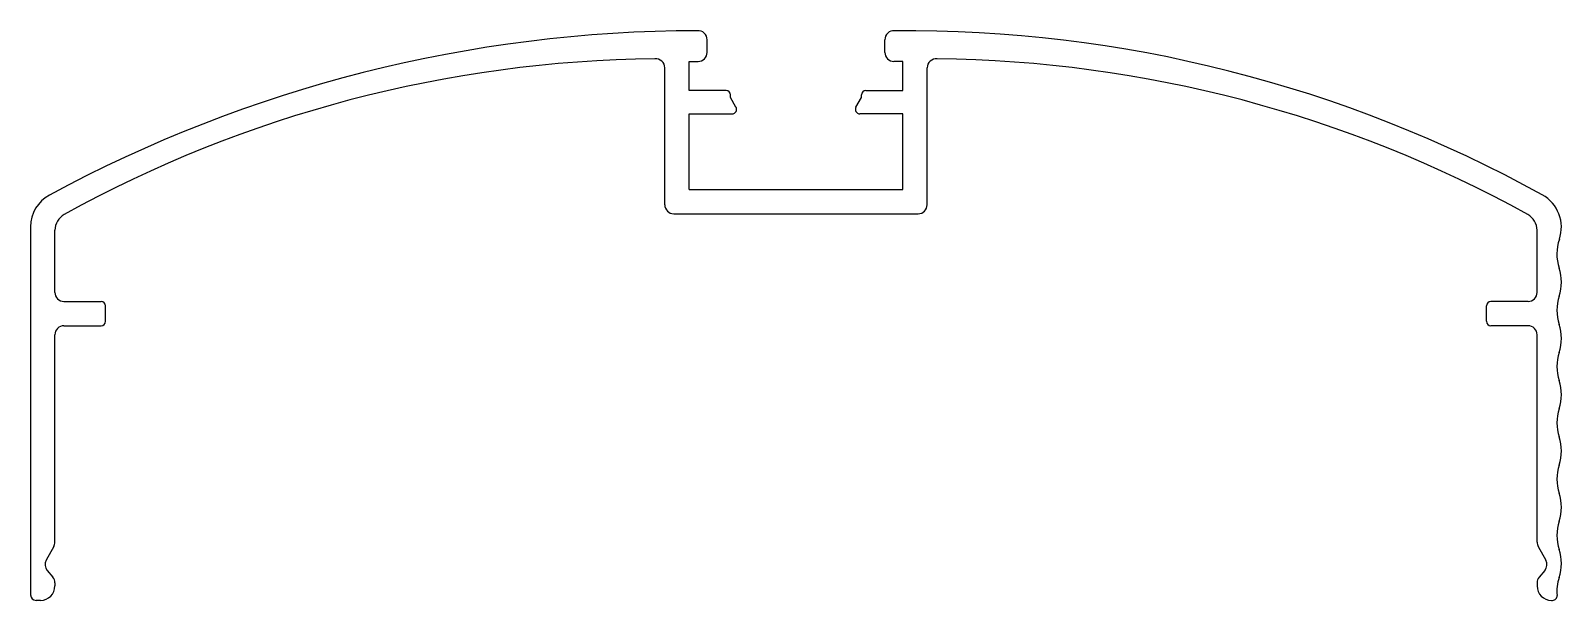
# Model space of a CAD drawing. Extents: x 1358 to 1443, y 2107 to 2138.6.
import ezdxf

# ---------------------------------------------------------------- set-up
doc = ezdxf.new("R2010")
doc.units = 0
doc.layers.get('0').update_dxf_attribs({"linetype": 'CONTINUOUS'})

msp = doc.modelspace()

# ---------------------------------------------------------------- linework, layer by layer
for p, q in [((1395.535, 2137.363), (1395.535, 2138.07)), ((1405.404, 2137.363), (1405.404, 2138.07)), ((1393.185, 2128.913), (1393.185, 2136.507)), ((1394.535, 2135.257), (1394.535, 2136.863)), ((1394.535, 2136.863), (1395.035, 2136.863)), ((1406.404, 2136.863), (1405.904, 2136.863)), ((1406.404, 2135.257), (1406.404, 2136.863)), ((1407.754, 2128.913), (1407.754, 2136.507)), ((1396.585, 2135.257), (1394.535, 2135.257)), ((1404.354, 2135.257), (1406.404, 2135.257)), ((1396.835, 2134.857), (1396.835, 2135.007)), ((1397.138, 2134.332), (1396.835, 2134.857)), ((1403.801, 2134.332), (1404.104, 2134.857)), ((1404.104, 2134.857), (1404.104, 2135.007)), ((1394.535, 2129.763), (1394.535, 2133.957)), ((1394.535, 2133.957), (1396.922, 2133.957)), ((1406.404, 2133.957), (1404.017, 2133.957)), ((1406.404, 2129.763), (1406.404, 2133.957)), ((1394.535, 2129.763), (1406.404, 2129.763)), ((1393.685, 2128.413), (1407.254, 2128.413)), ((1357.97, 2127.696), (1357.97, 2107.266)), ((1359.32, 2124.048), (1359.32, 2127.495)), ((1441.619, 2124.048), (1441.619, 2127.495)), ((1359.82, 2123.548), (1361.885, 2123.548)), ((1362.135, 2122.448), (1362.135, 2123.298)), ((1438.804, 2122.448), (1438.804, 2123.298)), ((1441.119, 2123.548), (1439.054, 2123.548)), ((1359.32, 2110.198), (1359.32, 2121.698)), ((1359.82, 2122.198), (1361.885, 2122.198)), ((1441.119, 2122.198), (1439.054, 2122.198)), ((1441.619, 2110.198), (1441.619, 2121.698)), ((1359.258, 2109.956), (1358.836, 2109.194)), ((1441.681, 2109.956), (1442.103, 2109.194)), ((1358.891, 2108.63), (1359.203, 2108.258)), ((1442.048, 2108.63), (1441.736, 2108.258)), ((1359.32, 2107.937), (1359.32, 2107.766)), ((1441.619, 2107.937), (1441.619, 2107.766)), ((1358.52, 2106.966), (1358.27, 2106.966)), ((1442.419, 2106.966), (1442.479, 2106.966))]:
    msp.add_line(p, q)
for centre, radius, start, end in [((1395.107, 2062.563), 76.006, 90.08114, 118.35333), ((1395.035, 2138.07), 0.5, 0, 94.12733), ((1405.904, 2138.07), 0.5, 85.87267, 180), ((1406.53, 2065.316), 73.256, 61.12139, 90.46132), ((1393.346, 2067.688), 69.32, 90.58983, 118.90791), ((1392.685, 2136.507), 0.5, 0, 96.02563), ((1395.035, 2137.363), 0.5, 270, 0), ((1405.904, 2137.363), 0.5, 180, 270), ((1408.254, 2136.507), 0.5, 83.97437, 180), ((1407.593, 2067.688), 69.32, 61.09209, 89.41017), ((1396.585, 2135.007), 0.25, 0, 90), ((1404.354, 2135.007), 0.25, 90, 180), ((1396.922, 2134.207), 0.25, 270, 30), ((1404.017, 2134.207), 0.25, 150, 270), ((1359.97, 2127.696), 2, 118.66453, 180), ((1440.919, 2127.667), 2.05, 340.94394, 61.12139), ((1393.685, 2128.913), 0.5, 180, 270), ((1407.254, 2128.913), 0.5, 270, 0), ((1360.32, 2127.495), 1, 118.90791, 180), ((1440.619, 2127.495), 1, 0, 61.09209), ((1445.219, 2126.181), 2.5, 160.94394, 198.19401), ((1440.469, 2124.62), 2.5, 341.80599, 18.19401), ((1359.82, 2124.048), 0.5, 180, 270), ((1361.885, 2123.298), 0.25, 0, 90), ((1439.054, 2123.298), 0.25, 90, 180), ((1441.119, 2124.048), 0.5, 270, 0), ((1445.219, 2123.059), 2.5, 161.80599, 198.19401), ((1361.885, 2122.448), 0.25, 270, 0), ((1439.054, 2122.448), 0.25, 180, 270), ((1359.82, 2121.698), 0.5, 90, 180), ((1441.119, 2121.698), 0.5, 0, 90), ((1440.469, 2121.498), 2.5, 341.80599, 18.19401), ((1445.219, 2119.937), 2.5, 161.80599, 198.19401), ((1440.469, 2118.375), 2.5, 341.80599, 18.19401), ((1445.219, 2116.814), 2.5, 161.80599, 198.19401), ((1440.469, 2115.253), 2.5, 341.80599, 18.19401), ((1445.219, 2113.692), 2.5, 161.80599, 198.19401), ((1440.469, 2112.131), 2.5, 341.80599, 18.19401), ((1445.219, 2110.57), 2.5, 161.80599, 198.19401), ((1358.82, 2110.198), 0.5, 331.05644, 360), ((1442.119, 2110.198), 0.5, 180, 208.94356), ((1440.469, 2109.008), 2.5, 341.80599, 18.19401), ((1359.274, 2108.952), 0.5, 151.05644, 220), ((1441.665, 2108.952), 0.5, 320, 28.94356), ((1358.82, 2107.937), 0.5, 0, 40), ((1442.119, 2107.937), 0.5, 140, 180), ((1445.219, 2107.447), 2.5, 161.80599, 184.81728), ((1358.27, 2107.266), 0.3, 180, 270), ((1358.52, 2107.766), 0.8, 270, 360), ((1442.419, 2107.766), 0.8, 180, 270), ((1442.479, 2107.216), 0.25, 270, 4.81728)]:
    msp.add_arc(centre, radius, start, end)

doc.saveas('drawing.dxf')
